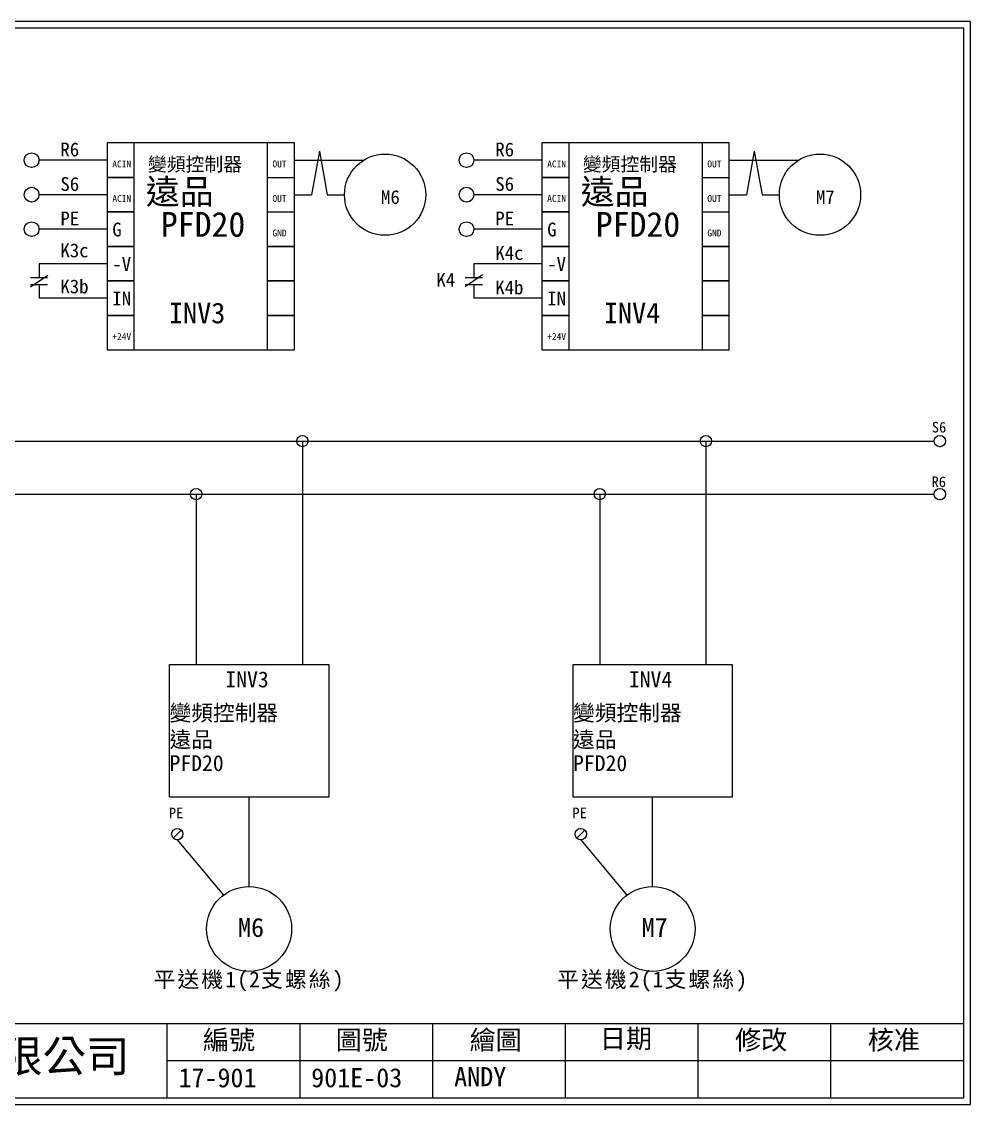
# Model space of a CAD drawing. Extents: x 10 to 297, y 3 to 207.
# Drawn here: x 118.3 to 297, y 3 to 207 of the extents above; entities that cross this region are included whole.
import ezdxf

# ---------------------------------------------------------------- set-up
doc = ezdxf.new("R2010")
doc.units = 0
doc.layers.get('0').update_dxf_attribs({"linetype": 'CONTINUOUS'})
doc.layers.add('圖框層', color=7, linetype='CONTINUOUS')
doc.layers.add('標尺寸層', color=3, linetype='CONTINUOUS')
doc.styles.add('STSL', font='kaiu.ttf')
doc.styles.add('標楷體', font='kaiu.ttf')

msp = doc.modelspace()

# ---------------------------------------------------------------- linework, layer by layer
at = {"color": 7}
for p, q in [((169.69, 184.12), (134.4, 184.12)), ((134.4, 184.12), (134.4, 177.62)), ((139.52, 177.62), (139.52, 184.12)), ((164.56, 184.12), (164.56, 177.62)), ((169.69, 177.62), (169.69, 184.12)), ((251.6, 184.12), (216.31, 184.12)), ((216.31, 184.12), (216.31, 177.62)), ((221.44, 177.62), (221.44, 184.12)), ((246.47, 184.12), (246.47, 177.62)), ((251.6, 177.62), (251.6, 184.12)), ((134.4, 177.62), (139.52, 177.62)), ((134.4, 177.62), (134.4, 171.12)), ((139.52, 171.12), (139.52, 177.62)), ((164.56, 177.62), (169.69, 177.62)), ((164.56, 177.62), (164.56, 171.12)), ((169.69, 171.12), (169.69, 177.62)), ((216.31, 177.62), (221.44, 177.62)), ((216.31, 177.62), (216.31, 171.12)), ((221.44, 171.12), (221.44, 177.62)), ((246.47, 177.62), (251.6, 177.62)), ((246.47, 177.62), (246.47, 171.12)), ((251.6, 171.12), (251.6, 177.62)), ((134.4, 171.12), (139.52, 171.12)), ((134.4, 171.12), (134.4, 164.62)), ((139.52, 164.62), (139.52, 171.12)), ((164.56, 171.12), (169.69, 171.12)), ((164.56, 171.12), (164.56, 164.62)), ((169.69, 164.62), (169.69, 171.12)), ((216.31, 171.12), (221.44, 171.12)), ((216.31, 171.12), (216.31, 164.62)), ((221.44, 164.62), (221.44, 171.12)), ((246.47, 171.12), (251.6, 171.12)), ((246.47, 171.12), (246.47, 164.62)), ((251.6, 164.62), (251.6, 171.12)), ((134.4, 164.62), (139.52, 164.62)), ((134.4, 164.62), (134.4, 158.12)), ((139.52, 158.12), (139.52, 164.62)), ((164.56, 164.62), (169.69, 164.62)), ((164.56, 164.62), (169.69, 164.62)), ((164.56, 164.62), (164.56, 158.12)), ((169.69, 158.12), (169.69, 164.62)), ((216.31, 164.62), (221.44, 164.62)), ((216.31, 164.62), (216.31, 158.12)), ((221.44, 158.12), (221.44, 164.62)), ((246.47, 164.62), (251.6, 164.62)), ((246.47, 164.62), (251.6, 164.62)), ((246.47, 164.62), (246.47, 158.12)), ((251.6, 158.12), (251.6, 164.62)), ((134.4, 158.12), (139.52, 158.12)), ((134.4, 158.12), (134.4, 151.62)), ((139.52, 151.62), (139.52, 158.12)), ((164.56, 158.12), (169.69, 158.12)), ((164.56, 158.12), (164.56, 151.62)), ((169.69, 151.62), (169.69, 158.12)), ((216.31, 158.12), (221.44, 158.12)), ((216.31, 158.12), (216.31, 151.62)), ((221.44, 151.62), (221.44, 158.12)), ((246.47, 158.12), (251.6, 158.12)), ((246.47, 158.12), (246.47, 151.62)), ((251.6, 151.62), (251.6, 158.12)), ((134.4, 151.62), (139.52, 151.62)), ((134.4, 151.62), (139.52, 151.62)), ((134.4, 151.62), (134.4, 145.12)), ((139.52, 145.12), (139.52, 151.62)), ((164.56, 151.62), (169.69, 151.62)), ((164.56, 151.62), (169.69, 151.62)), ((164.56, 151.62), (164.56, 145.12)), ((169.69, 145.12), (169.69, 151.62)), ((216.31, 151.62), (221.44, 151.62)), ((216.31, 151.62), (221.44, 151.62)), ((216.31, 151.62), (216.31, 145.12)), ((221.44, 145.12), (221.44, 151.62)), ((246.47, 151.62), (251.6, 151.62)), ((246.47, 151.62), (251.6, 151.62)), ((246.47, 151.62), (246.47, 145.12)), ((251.6, 145.12), (251.6, 151.62)), ((134.4, 145.12), (139.52, 145.12)), ((164.56, 145.12), (169.69, 145.12)), ((216.31, 145.12), (221.44, 145.12)), ((246.47, 145.12), (251.6, 145.12)), ((151.2, 117.96), (151.22, 85.87)), ((227.2, 117.96), (227.22, 85.87)), ((148.39, 54.67), (146.88, 53.16)), ((224.39, 54.67), (222.88, 53.16))]:
    msp.add_line(p, q, dxfattribs=at)
for centre, radius in [((120.19, 180.87), 1.39), ((202.1, 180.87), 1.39), ((120.19, 174.37), 1.39), ((202.1, 174.37), 1.39), ((120.19, 167.87), 1.39), ((202.1, 167.87), 1.39), ((171.2, 127.96), 1.07), ((247.2, 127.96), 1.07), ((291.26, 127.96), 1.07), ((151.19, 117.97), 1.07), ((227.19, 117.97), 1.07), ((291.26, 117.96), 1.07), ((147.63, 53.91), 1.07), ((223.63, 53.91), 1.07), ((161.16, 36.04), 8), ((237.16, 36.04), 8)]:
    msp.add_circle(centre, radius, dxfattribs=at)
at = {"layer": '圖框層', "color": 7}
for p, q in [((297, 206.97), (10, 206.97)), ((297, 3), (297, 206.97)), ((295.75, 205.72), (11.25, 205.72)), ((295.75, 4.25), (295.75, 205.72)), ((11.25, 18.25), (295.75, 18.25)), ((145.75, 4.25), (145.75, 18.25)), ((170.75, 4.25), (170.75, 18.25)), ((195.75, 4.25), (195.75, 18.25)), ((220.75, 4.25), (220.75, 18.25)), ((245.75, 4.25), (245.75, 18.25)), ((270.75, 4.25), (270.75, 18.25)), ((145.75, 11.25), (295.75, 11.25)), ((11.25, 4.25), (295.75, 4.25)), ((10, 3), (297, 3))]:
    msp.add_line(p, q, dxfattribs=at)
at = {"layer": '標尺寸層', "color": 7}
for p, q in [((139.52, 184.12), (134.4, 184.12)), ((221.44, 184.12), (216.31, 184.12)), ((174.4, 182.56), (172.94, 174.37)), ((174.4, 182.56), (175.86, 174.37)), ((256.31, 182.56), (254.85, 174.37)), ((256.31, 182.56), (257.77, 174.37)), ((134.4, 180.87), (121.59, 180.87)), ((169.69, 180.87), (182.73, 180.87)), ((216.31, 180.87), (203.5, 180.87)), ((251.6, 180.87), (264.64, 180.87)), ((120.19, 179.48), (120.19, 179.4)), ((139.52, 177.62), (134.4, 177.62)), ((202.1, 179.48), (202.1, 179.4)), ((221.44, 177.62), (216.31, 177.62)), ((134.4, 174.37), (121.59, 174.37)), ((169.69, 174.37), (172.94, 174.37)), ((175.86, 174.37), (179.12, 174.37)), ((216.31, 174.37), (203.5, 174.37)), ((251.6, 174.37), (254.85, 174.37)), ((257.77, 174.37), (261.03, 174.37)), ((120.19, 172.98), (120.19, 172.9)), ((202.1, 172.98), (202.1, 172.9)), ((139.52, 171.12), (134.4, 171.12)), ((139.52, 171.12), (134.4, 171.12)), ((221.44, 171.12), (216.31, 171.12)), ((221.44, 171.12), (216.31, 171.12)), ((134.4, 167.87), (121.59, 167.87)), ((216.31, 167.87), (203.5, 167.87)), ((120.19, 166.48), (120.19, 166.4)), ((202.1, 166.48), (202.1, 166.4)), ((139.52, 164.62), (134.4, 164.62)), ((169.69, 164.62), (164.56, 164.62)), ((221.44, 164.62), (216.31, 164.62)), ((251.6, 164.62), (246.47, 164.62)), ((134.4, 161.37), (121.59, 161.37)), ((121.59, 161.37), (121.59, 158.77)), ((216.31, 161.37), (203.5, 161.37)), ((203.5, 161.37), (203.5, 158.77)), ((123.24, 159.13), (119.96, 156.92)), ((205.14, 159.3), (201.86, 157.02)), ((119.96, 158.77), (123.21, 158.77)), ((119.96, 157.47), (123.21, 157.47)), ((121.59, 157.47), (121.59, 154.87)), ((139.52, 158.12), (134.4, 158.12)), ((169.69, 158.12), (164.56, 158.12)), ((201.87, 158.77), (205.12, 158.77)), ((201.87, 157.47), (205.12, 157.47)), ((203.5, 157.47), (203.5, 154.87)), ((221.44, 158.12), (216.31, 158.12)), ((251.6, 158.12), (246.47, 158.12)), ((134.4, 154.87), (121.59, 154.87)), ((216.31, 154.87), (203.5, 154.87)), ((139.52, 151.62), (134.4, 151.62)), ((169.69, 151.62), (164.56, 151.62)), ((221.44, 151.62), (216.31, 151.62)), ((251.6, 151.62), (246.47, 151.62)), ((134.4, 145.12), (169.69, 145.12)), ((216.31, 145.12), (251.6, 145.12)), ((15.29, 127.96), (217.6, 127.96)), ((171.2, 127.96), (171.19, 85.88)), ((171.19, 126.89), (171.19, 126.82)), ((217.6, 127.96), (290.19, 127.96)), ((247.2, 127.96), (247.19, 85.88)), ((247.19, 126.89), (247.19, 126.82)), ((291.26, 126.89), (291.26, 126.82)), ((15.29, 117.96), (197.6, 117.96)), ((151.19, 116.89), (151.19, 116.83)), ((197.6, 117.96), (290.19, 117.96)), ((227.19, 116.89), (227.19, 116.83)), ((291.26, 116.89), (291.26, 116.82)), ((146.17, 85.87), (171.16, 85.88)), ((146.17, 60.87), (146.17, 85.87)), ((171.16, 85.88), (176.16, 85.88)), ((176.16, 85.88), (176.16, 60.88)), ((222.17, 85.87), (247.16, 85.88)), ((222.17, 60.87), (222.17, 85.87)), ((247.16, 85.88), (252.16, 85.88)), ((252.16, 85.88), (252.16, 60.88)), ((176.16, 60.88), (146.17, 60.87)), ((161.16, 44.04), (161.16, 60.87)), ((252.16, 60.88), (222.17, 60.87)), ((237.16, 44.04), (237.16, 60.87)), ((147.63, 52.84), (156.31, 42.4)), ((223.63, 52.84), (232.31, 42.4))]:
    msp.add_line(p, q, dxfattribs=at)
for centre in [(186.77, 174.37), (268.68, 174.37)]:
    msp.add_circle(centre, 7.65, dxfattribs=at)

# ---------------------------------------------------------------- texts
at = {"color": 7, "char_height": 3, "attachment_point": 2, "style": '標楷體'}
for s, insert, width in [('{\\T1.1;平送機1(2支螺絲)}', (161.16, 28.04), 36.8795), ('{\\T1.1;平送機2(1支螺絲)}', (237.16, 28.04), 36.7051)]:
    msp.add_mtext(s, dxfattribs=dict(at, insert=insert, width=width))
at = {"layer": '圖框層', "color": 7, "style": 'STSL'}
for s, height, p in [('R6', 2.6, (125.62, 181.59)), ('R6', 2.6, (207.53, 181.59)), ('變頻控制器', 2.6, (142.1, 178.81)), ('變頻控制器', 2.6, (224.01, 178.81)), ('ACIN', 1.3, (135.4, 179.51)), ('OUT', 1.3, (165.56, 179.51)), ('ACIN', 1.3, (217.31, 179.51)), ('OUT', 1.3, (247.47, 179.51)), ('S6', 2.6, (125.62, 175.09)), ('遠品', 4.68, (141.71, 172.59)), ('S6', 2.6, (207.53, 175.09)), ('遠品', 4.68, (223.62, 172.59)), ('ACIN', 1.3, (135.4, 173.01)), ('OUT', 1.3, (165.56, 173.01)), ('M6', 2.6, (186.01, 172.62)), ('ACIN', 1.3, (217.31, 173.01)), ('OUT', 1.3, (247.47, 173.01)), ('M7', 2.6, (267.92, 172.62)), ('PE', 2.6, (125.62, 168.59)), ('PFD20', 4.68, (144.53, 166.44)), ('PE', 2.6, (207.53, 168.59)), ('PFD20', 4.68, (226.44, 166.44)), ('G', 2.6, (135.4, 166.51)), ('GND', 1.3, (165.56, 166.51)), ('G', 2.6, (217.31, 166.51)), ('GND', 1.3, (247.47, 166.51)), ('K3c', 2.6, (125.62, 162.58)), ('K4c', 2.6, (207.53, 162.09)), ('-V', 2.6, (135.4, 160.01)), ('-V', 2.6, (217.31, 160.01)), ('K4', 2.6, (196.44, 157.03)), ('K3b', 2.6, (125.62, 155.79)), ('K4b', 2.6, (207.53, 155.59)), ('IN', 2.6, (135.4, 153.51)), ('IN', 2.6, (217.31, 153.51)), ('INV3', 3.9, (146.07, 150.14)), ('INV4', 3.9, (227.98, 150.14)), ('+24V', 1.3, (135.4, 147.01)), ('+24V', 1.3, (217.31, 147.01)), ('S6', 2, (289.74, 129.57)), ('R6', 2, (289.69, 119.29)), ('INV3', 3, (156.69, 81.56)), ('INV4', 3, (232.69, 81.56)), ('變頻控制器', 3, (146.17, 75.26)), ('變頻控制器', 3, (222.17, 75.26)), ('遠品', 3, (146.17, 70.23)), ('遠品', 3, (222.17, 70.23)), ('PFD20', 3, (146.17, 65.78)), ('PFD20', 3, (222.17, 65.78)), ('PE', 2, (146.05, 56.89)), ('PE', 2, (222.05, 56.89)), ('M6', 3.6, (159.08, 34.52)), ('M7', 3.6, (235.08, 34.52)), ('編號', 3.6, (152.47, 13.34)), ('圖號', 3.6, (177.47, 13.34)), ('繪圖', 3.6, (202.69, 13.34)), ('日期', 3.6, (227.22, 13.59)), ('修改', 3.6, (252.69, 13.34)), ('核准', 3.6, (277.69, 13.34)), ('泓陞自動化科技有限公司', 6, (48.6, 9.08)), ('17-901', 3.6, (147.86, 6.22)), ('901E-03', 3.6, (172.86, 6.22)), ('ANDY', 3.6, (199.79, 6.41))]:
    msp.add_text(s, height=height, dxfattribs=at).set_placement(p)

doc.saveas('drawing.dxf')
